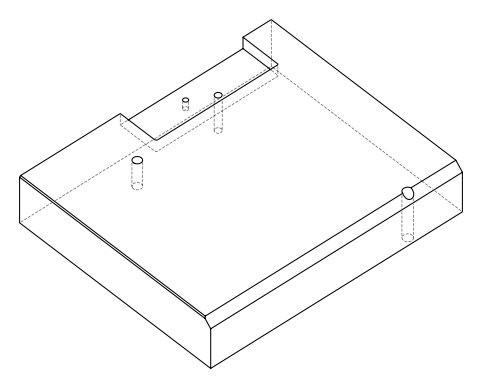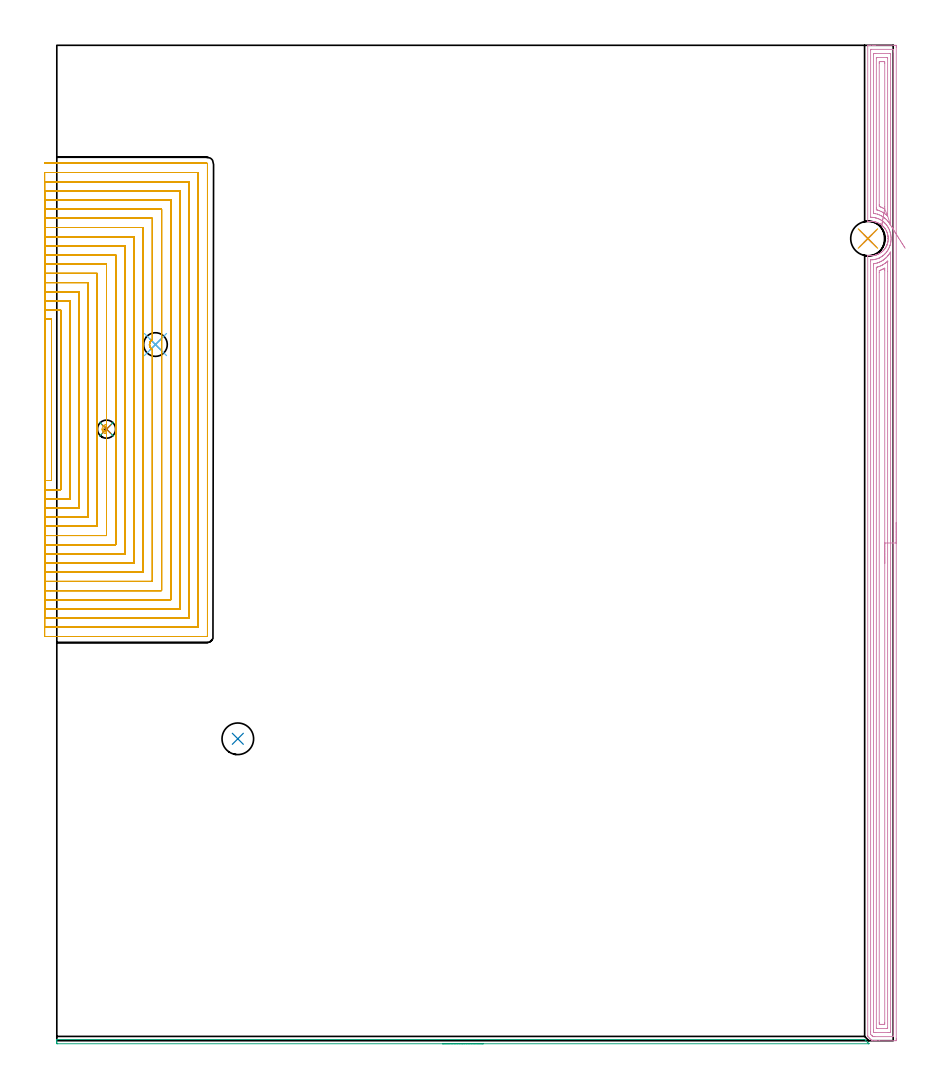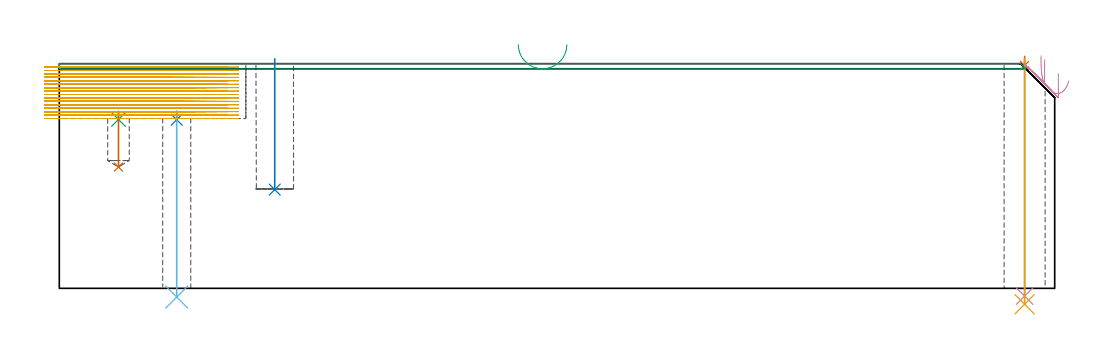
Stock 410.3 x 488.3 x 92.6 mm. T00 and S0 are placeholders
(PLAN: 11 operations, 7 tool changes, 335.4 min)
(1 SPOT_DRILL | STEP1HOLE | NXT0321_9005460120000 | 0.03 min | 5 mm3)
(2 SPOT_DRILL_1 | STEP1HOLE_1 | NXT0321_9005460120000 | 0.03 min | 2445 mm3)
(3 SPOT_DRILL_2 | STEP1POCKET | NXT0321_9005460120000 | 0.03 min | 2432 mm3)
(4 DRILL_THROUGH_HOLE_INTO_CENTER | STEP1HOLE | NXT0301_065 | 0.39 min | 6373 mm3)
(5 DRILL_TO_ENLARGE_THROUGH_HOLE | STEP1HOLE | UGT0301_292 | 0.41 min | 14342 mm3)
(6 DRILL_THROUGH_HOLE_INTO_CENTER_1 | STEP1HOLE_1 | NXT0301_087 | 0.31 min | 7447 mm3)
(7 DRILL_BLIND_HOLE_INTO_CENTER | STEP1POCKET | UGT0301_205 | 0.09 min | 1163 mm3)
(8 INDEXABLE_INSERT_DRILL_BLIND_HOLE_FROM_SOLID | STEP1POCKET_1 | NXT0302_002 | 0.22 min | 9728 mm3)
(9 AREA_MILL | FG_CHAMFER_SURFACE | UGT0205_001 | 3.33 min | 881 mm3)
(10 AREA_MILL_1 | FG_CHAMFER_SURFACE_1 | UGT0205_001 | 19.77 min | 47247 mm3)
(11 MILL_SLOT | SLOT_PARTIAL_RECTANGULAR | UGT0201_014 | Follow Part, ap 1.5, ae 75% | 310.8 min | 408681 mm3)
(TOOL NXT0321_9005460120000 | NC Spot Drill, 142deg, 12mm, Carbide, Uncoated | D12 PA142 FL30 Z2)
(TOOL NXT0301_065 | Carbide Drill 9.4mm [860.1-0940-075A1-MM 2214] | D9.4 PA140 FL98 Z2)
(TOOL UGT0301_292 | Twist Drill 16.9 mm | D16.9 PA118 FL120 Z2)
(TOOL NXT0301_087 | Carbide Drill 11.6mm [860.1-1160-058A1-MM 2214] | D11.6 PA140 FL72 Z2)
(TOOL UGT0301_205 | Twist Drill 8.9 mm | D8.9 PA118 FL78 Z2)
(TOOL NXT0302_002 | Index. Insert Drill 15.5mm [880-D1550L20-05] | D15.5 PA176 FL78 Z2)
(TOOL UGT0205_001 | Chamfer Mill 20 x 3 x 45 deg. | D20 FL50 Z2)
(TOOL UGT0201_014 | End mill 6 mm | D6 FL24 Z4)
(OP 1 SPOT_DRILL)
G17 G21 G94 G90
T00 M6
G54
G17 G0 G90 X397.9 Y393.5 S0 M3
G43 Z102.6 H0
G94 G81 G98 Z91.873 F250. R95.6
G80
M5
M2
(OP 2 SPOT_DRILL_1)
G17 G21 G94 G90
T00 M6
G54
G17 G0 G90 X48.4 Y341.5 S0 M3
G43 Z102.6 H0
G94 G81 G98 Z69.501 F250. R73.
G80
M5
M2
(OP 3 SPOT_DRILL_2)
G17 G21 G94 G90
T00 M6
G54
G17 G0 G90 X24.4 Y300. S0 M3
G43 Z102.6 H0
G94 G81 G98 Z69.617 F250. R73.
G80
M5
M2
(OP 4 DRILL_THROUGH_HOLE_INTO_CENTER)
G17 G21 G94 G90
T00 M6
G54
G17 G0 G90 X397.9 Y393.5 S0 M3
G43 Z102.6 H1
G94 G73 G98 Z-3.211 F250. Q8.71 R94.6
G80
M5
M2
(OP 5 DRILL_TO_ENLARGE_THROUGH_HOLE)
G17 G21 G94 G90
T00 M6
G54
G17 G0 G90 X397.9 Y393.5 S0 M3
G43 Z102.6 H0
G94 G73 G98 Z-6.577 F250. Q16.53 R94.6
G80
M5
M2
(OP 6 DRILL_THROUGH_HOLE_INTO_CENTER_1)
G17 G21 G94 G90
T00 M6
G54
G17 G0 G90 X48.4 Y341.5 S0 M3
G43 Z102.6 H1
G94 G73 G98 Z-3.611 F250. Q10.516 R72.
G80
M5
M2
(OP 7 DRILL_BLIND_HOLE_INTO_CENTER)
G17 G21 G94 G90
T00 M6
G54
G17 G0 G90 X24.4 Y300. S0 M3
G43 Z102.6 H0
G94 G81 G98 Z50. F250. R72.
G80
M5
M2
(OP 8 INDEXABLE_INSERT_DRILL_BLIND_HOLE_FROM_SOLID)
G17 G21 G94 G90
T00 M6
G54
G17 G0 G90 X88.8 Y148.1 S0 M3
G43 Z102.6 H1
G94 G81 G98 Z40.7 F250. R94.6
G80
M5
M2
(OP 9 AREA_MILL)
G17 G21 G94 G90
T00 M6
G54
G17 G0 G90 X209.2 Y-1.5 S1061 M3
G43 Z102.6 H0
Z100.5
G94 G1 X209.162 Z99.628 F250.
X209.048 Z98.764
X208.859 Z97.912
X208.597 Z97.08
X208.263 Z96.274
X207.86 Z95.5
X207.392 Z94.764
X206.861 Z94.072
X206.271 Z93.429
X205.628 Z92.84
X204.936 Z92.308
X204.2 Z91.84
X203.426 Z91.437
X202.62 Z91.103
X201.788 Z90.841
X200.937 Z90.652
X200.072 Z90.538
X199.2 Z90.5
X0.462 Y-1.499 Z90.501
X0.161 Y-1.496 Z90.504
X0.002 Y-1.491 Z90.505
X0. Y-1.217 Z90.779
Y-0.896 Z91.099
Y-0.254 Z91.745
Y0.166 Z92.165
X0.007 Y0.546 Z92.537
X0.01 Y0.597 Z92.588
X0.161 Y0.6 Z92.6
X396.008 Y0.596 Z92.596
X396.141 Y0.597 Z92.595
X396.242 Y0.595 Z92.592
X396.269 Z92.591
X396.31 Y0.592 Z92.588
X396.551 Y0.35 Z92.349
X396.892 Y0.008 Z92.008
X397.794 Y-0.893 Z91.107
X398.091 Y-1.19 Z90.809
X398.244 Y-1.342 Z90.654
X398.389 Y-1.489 Z90.509
Y-1.496 Z90.502
Y-1.499 Z90.499
X398.301 Y-1.5 Z90.5
X199.2
X198.329 Z90.538
X197.464 Z90.652
X196.612 Z90.841
X195.78 Z91.103
X194.974 Z91.437
X194.2 Z91.84
X193.464 Z92.308
X192.772 Z92.84
X192.129 Z93.429
X191.54 Z94.072
X191.009 Z94.764
X190.54 Z95.5
X190.137 Z96.274
X189.803 Z97.08
X189.541 Z97.912
X189.352 Z98.764
X189.238 Z99.628
X189.2 Z100.5
G0 Z102.6
M5
M2
(OP 10 AREA_MILL_1)
G17 G21 G94 G90
T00 M6
G54
G17 G0 G90 X411.8 Y254.15 S1061 M3
G43 Z102.6 H0
Z88.6
G94 G1 Y254.112 Z87.728 F250.
Y253.998 Z86.864
Y253.809 Z86.012
Y253.547 Z85.18
Y253.213 Z84.374
Y252.81 Z83.6
Y252.341 Z82.864
Y251.81 Z82.172
Y251.221 Z81.529
Y250.578 Z80.94
Y249.886 Z80.408
Y249.15 Z79.94
Y248.376 Z79.537
Y247.57 Z79.203
Y246.738 Z78.941
Y245.886 Z78.752
Y245.022 Z78.638
Y244.15 Z78.6
Y1.098
X411.799 Y0.623 Z78.601
X411.795 Y0.209 Z78.603
X411.792 Y0.01 Z78.605
X411.389 Y0. Z79.008
X403.482 Z86.913
X402.071 Z88.326
X401.725 Z88.671
X401.034 Z89.366
X400.284 Z90.115
X400.007 Z90.391
X399.968 Y0.001 Z90.43
X399.907 Y0.004 Z90.49
X399.876 Y0.027 Z90.522
X399.673 Y0.227 Z90.727
X399.575 Y0.325 Z90.824
X399.089 Y0.809 Z91.307
X398.562 Y1.338 Z91.838
X397.902 Y1.999 Z92.495
X397.806 Y2.098 Z92.592
X397.8 Y2.41 Z92.6
Y384.904
X397.805 Y385.191 Z92.591
X398.493 Y385.106 Z91.905
X398.93 Y385.071 Z91.469
X399.367 Y385.058 Z91.032
X399.804 Y385.068 Z90.595
X400.241 Y385.1 Z90.158
X400.679 Y385.155 Z89.72
X400.847 Y385.186 Z89.552
X401.115 Y385.234 Z89.284
X401.554 Y385.337 Z88.846
X401.604 Y385.351 Z88.795
X401.725 Y385.386 Z88.672
X401.884 Y385.432 Z88.515
X401.989 Y385.463 Z88.41
X402.224 Y385.544 Z88.175
X402.37 Y385.595 Z88.028
X402.604 Y385.687 Z87.793
X402.748 Y385.743 Z87.65
X402.862 Y385.796 Z87.536
X403.043 Y385.887 Z87.353
X403.146 Y385.937 Z87.253
X403.303 Y386.016 Z87.096
X403.737 Y386.26 Z86.663
X404.322 Y386.636 Z86.078
X404.611 Y386.856 Z85.789
X404.999 Y387.184 Z85.4
X405.374 Y387.529 Z85.022
X405.483 Y387.641 Z84.913
X405.699 Y387.883 Z84.701
X405.823 Y388.025 Z84.573
X406.147 Y388.423 Z84.25
X406.357 Y388.716 Z84.039
X406.73 Y389.316 Z83.667
X406.76 Y389.373 Z83.636
X406.967 Y389.76 Z83.433
X407.178 Y390.209 Z83.219
X407.203 Y390.266 Z83.194
X407.231 Y390.332 Z83.166
X407.292 Y390.493 Z83.108
X407.369 Y390.713 Z83.025
X407.436 Y390.922 Z82.957
X407.494 Y391.103 Z82.899
X407.612 Y391.548 Z82.783
X407.623 Y391.607 Z82.77
X407.655 Y391.752 Z82.742
X407.698 Y391.951 Z82.701
X407.707 Y391.996 Z82.692
X407.775 Y392.442 Z82.624
X407.819 Y392.889 Z82.578
X407.839 Y393.347 Z82.556
Y393.354
X407.837 Y393.457 Z82.553
Y393.696 Z82.558
X407.834 Y393.738 Z82.556
Y393.753
Y393.783
X407.811 Y394.23 Z82.588
X407.776 Y394.526 Z82.619
X407.759 Y394.676 Z82.636
X407.749 Y394.735 Z82.646
X407.685 Y395.124 Z82.713
X407.586 Y395.569 Z82.814
X407.582 Y395.582 Z82.817
X407.458 Y396.018 Z82.942
X407.309 Y396.463 Z83.091
X407.233 Y396.668 Z83.167
X407.079 Y397.015 Z83.321
X406.913 Y397.356 Z83.486
X406.659 Y397.807 Z83.739
X406.385 Y398.249 Z84.013
X406.358 Y398.289 Z84.04
X406.031 Y398.722 Z84.368
X405.685 Y399.143 Z84.714
X405.629 Y399.203 Z84.77
X405.484 Y399.358 Z84.915
X405.239 Y399.594 Z85.159
X405.124 Y399.705 Z85.275
X404.75 Y400.036 Z85.647
X404.674 Y400.097 Z85.725
X404.61 Y400.147 Z85.789
X404.468 Y400.25 Z85.932
X404.361 Y400.326 Z86.035
X404.266 Y400.395 Z86.133
X404.179 Y400.457 Z86.22
X404.016 Y400.564 Z86.382
X403.921 Y400.625 Z86.475
X403.82 Y400.693 Z86.579
X403.737 Y400.747 Z86.663
X403.603 Y400.827 Z86.796
X403.579 Y400.84 Z86.819
X403.482 Y400.894 Z86.914
X403.42 Y400.929 Z86.977
X402.863 Y401.198 Z87.536
X402.604 Y401.307 Z87.794
X402.428 Y401.381 Z87.971
X401.988 Y401.537 Z88.409
X401.725 Y401.613 Z88.668
X401.551 Y401.663 Z88.843
X401.375 Y401.706 Z89.02
X401.113 Y401.769 Z89.283
X400.856 Y401.823 Z89.542
X400.353 Y401.884 Z90.047
X400.241 Y401.898 Z90.159
X399.805 Y401.932 Z90.595
X399.367 Y401.942 Z91.033
X398.93 Y401.929 Z91.47
X398.494 Y401.895 Z91.906
X398.401 Y401.884 Z91.999
X398.202 Y401.861 Z92.197
X397.894 Y401.816 Z92.503
X397.805 Y401.809 Z92.591
X397.8 Y401.884 Z92.6
Y488.124
X397.802 Y488.29 Z92.588
X397.959 Y488.297 Z92.434
X398.123 Y488.3 Z92.276
X398.398 Z92.001
X399.089 Z91.305
X400.314 Z90.083
X400.847 Z89.548
X401.459 Z88.937
X410.778 Y488.299 Z79.62
X411.389 Y488.294 Z79.008
X411.792 Y488.29 Z78.605
X411.796 Y488.091 Z78.603
X411.799 Y487.677 Z78.601
X411.8 Y487.259 Z78.6
Y244.15
X410.386 Z80.014
X410.385 Y2.537 Z80.015
X410.379 Y2.012 Z80.021
X410.348 Y2.008 Z80.052
X410.277 Y2.003 Z80.123
X410.169 Y2.001 Z80.231
X410.035 Y2. Z80.365
X401.249 Y2.001 Z89.151
X400.847 Y2.004 Z89.553
X400.361 Y2.01 Z90.039
X399.968 Y2.383 Z90.432
X399.941 Y2.41 Z90.459
X399.221 Y3.169 Z91.179
X399.214 Y4.197 Z91.186
X399.215 Y382.223 Z91.185
X399.218 Y382.986 Z91.182
X399.221 Y383.038 Z91.179
X399.225 Y383.052 Z91.175
X399.248 Y383.054 Z91.152
X399.352 Y383.059 Z91.048
X400.004 Y383.081 Z90.396
X400.437 Y383.117 Z89.963
X400.8 Y383.164 Z89.6
X400.847 Y383.173 Z89.553
X401.533 Y383.312 Z88.867
X401.725 Y383.36 Z88.675
X402.227 Y383.5 Z88.173
X402.604 Y383.627 Z87.796
X402.882 Y383.728 Z87.518
X403.135 Y383.829 Z87.265
X403.482 Y383.985 Z86.918
X403.5 Y383.993 Z86.9
X403.535 Y384.011 Z86.865
X404.07 Y384.306 Z86.33
X404.361 Y384.475 Z86.039
X404.621 Y384.64 Z85.779
X405.025 Y384.904 Z85.375
X405.148 Y384.997 Z85.252
X405.239 Y385.07 Z85.161
X405.631 Y385.399 Z84.769
X406.087 Y385.798 Z84.313
X406.103 Y385.813 Z84.297
X406.118 Y385.828 Z84.282
X406.529 Y386.274 Z83.871
X406.894 Y386.692 Z83.506
X406.925 Y386.728 Z83.475
X406.941 Y386.748 Z83.459
X406.996 Y386.821 Z83.404
X407.318 Y387.259 Z83.082
X407.532 Y387.585 Z82.868
X407.665 Y387.799 Z82.735
X407.875 Y388.151 Z82.525
X407.99 Y388.362 Z82.41
X408.05 Y388.479 Z82.35
X408.281 Y388.959 Z82.119
X408.466 Y389.373 Z81.934
X408.515 Y389.494 Z81.885
X408.547 Y389.583 Z81.853
X408.753 Y390.179 Z81.647
X408.774 Y390.245 Z81.626
X408.78 Y390.266 Z81.62
X408.957 Y390.953 Z81.443
X409. Y391.16 Z81.4
X409.102 Y391.699 Z81.298
X409.156 Y392.054 Z81.244
X409.202 Y392.491 Z81.198
X409.234 Y392.947 Z81.166
X409.249 Y393.337 Z81.151
X409.245 Y393.841 Z81.155
X409.222 Y394.258 Z81.178
X409.18 Y394.735 Z81.22
X409.109 Y395.267 Z81.291
X409.047 Y395.628 Z81.353
X408.869 Y396.405 Z81.531
X408.837 Y396.522 Z81.563
X408.753 Y396.806 Z81.647
X408.545 Y397.416 Z81.855
X408.408 Y397.767 Z81.992
X408.157 Y398.31 Z82.243
X407.875 Y398.843 Z82.525
X407.666 Y399.203 Z82.734
X407.275 Y399.813 Z83.125
X407.06 Y400.097 Z83.34
X406.996 Y400.177 Z83.404
X406.632 Y400.617 Z83.768
X406.29 Y400.991 Z84.11
X406.118 Y401.158 Z84.282
X405.747 Y401.502 Z84.653
X405.307 Y401.884 Z85.093
X405.239 Y401.936 Z85.161
X405.057 Y402.07 Z85.343
X404.361 Y402.532 Z86.039
X403.947 Y402.778 Z86.453
X403.482 Y403.002 Z86.918
X403.025 Y403.206 Z87.375
X402.604 Y403.37 Z87.796
X402.245 Y403.494 Z88.155
X401.752 Y403.644 Z88.648
X401.725 Y403.651 Z88.675
X401.639 Y403.672 Z88.761
X400.986 Y403.804 Z89.414
X400.847 Y403.826 Z89.553
X400.672 Y403.85 Z89.728
X399.968 Y403.912 Z90.432
X399.715 Y403.929 Z90.685
X399.283 Y403.941 Z91.117
X399.233 Y403.945 Z91.167
X399.221 Y403.948 Z91.179
X399.219 Y403.957 Z91.181
X399.217 Y403.993 Z91.183
X399.215 Y404.141 Z91.185
Y485.763
X399.221 Y486.288 Z91.179
X399.252 Y486.292 Z91.148
X399.323 Y486.296 Z91.077
X399.431 Y486.299 Z90.969
X399.565 Y486.3 Z90.835
X410.108 Z80.292
X410.306 Y486.297 Z80.094
X410.339 Y486.295 Z80.061
X410.37 Y486.291 Z80.03
X410.379 Y486.251 Z80.021
X410.384 Y486.019 Z80.016
X410.385 Y485.89 Z80.015
X410.386 Y485.123 Z80.014
Y244.15
X408.972 Z81.428
X408.971 Y4.197 Z81.429
X408.969 Y4.087 Z81.431
X408.967 Y4.032 Z81.433
X408.965 Y4.012 Z81.435
X408.941 Y4.007 Z81.459
X408.753 Y4.003 Z81.647
X408.069 Y4. Z82.331
X407.875 Z82.525
X401.725 Z88.675
X401.037 Y4.004 Z89.363
X400.847 Y4.01 Z89.553
X400.789 Y4.023 Z89.611
X400.731 Y4.083 Z89.669
X400.636 Y4.197 Z89.764
X400.633 Y4.415 Z89.767
X400.629 Y5.091 Z89.771
Y5.313
Y380.657
X400.631 Y380.88 Z89.769
X400.635 Y381.027 Z89.765
X400.639 Y381.125 Z89.761
X400.675 Y381.132 Z89.725
X400.989 Y381.185 Z89.411
X401.725 Y381.323 Z88.675
X401.757 Y381.33 Z88.643
X402.423 Y381.514 Z87.977
X402.604 Y381.571 Z87.796
X403.082 Y381.737 Z87.318
X403.482 Y381.89 Z86.918
X403.709 Y381.992 Z86.691
X404.191 Y382.223 Z86.209
X404.302 Y382.283 Z86.098
X404.361 Y382.315 Z86.039
X404.864 Y382.605 Z85.536
X405.239 Y382.84 Z85.161
X405.406 Y382.947 Z84.994
X405.657 Y383.117 Z84.743
X405.919 Y383.319 Z84.481
X406.118 Y383.48 Z84.282
X406.402 Y383.722 Z83.998
X406.732 Y384.011 Z83.668
X406.869 Y384.14 Z83.531
X406.996 Y384.268 Z83.404
X407.302 Y384.594 Z83.098
X407.583 Y384.904 Z82.817
X407.718 Y385.064 Z82.682
X407.875 Y385.256 Z82.525
X408.108 Y385.561 Z82.292
X408.284 Y385.798 Z82.116
X408.474 Y386.083 Z81.926
X408.753 Y386.515 Z81.647
X408.905 Y386.761 Z81.495
X408.928 Y386.795 Z81.472
X408.964 Y386.848 Z81.436
X408.967 Y386.78 Z81.433
X408.97 Y386.692 Z81.43
X408.971 Y386.561 Z81.429
X408.972 Y386.47 Z81.428
Y244.15
X407.557 Z82.843
Y6.308
X407.555 Y6.118 Z82.845
X407.553 Y6.049 Z82.847
X407.551 Y6.017 Z82.849
X407.535 Y6.01 Z82.865
X406.981 Y6. Z83.419
X402.589 Z87.811
X402.172 Y6.004 Z88.228
X402.069 Y6.008 Z88.331
X402.049 Y6.01 Z88.351
X402.047 Y6.026 Z88.353
X402.045 Y6.062 Z88.355
X402.043 Y6.142 Z88.357
Y378.649
X402.044 Y379.218 Z88.356
X402.046 Y379.3 Z88.354
X402.05 Y379.348 Z88.35
X402.053 Y379.364 Z88.347
X402.068 Y379.369 Z88.332
X402.225 Y379.416 Z88.175
X402.604 Y379.519 Z87.796
X402.69 Y379.542 Z87.71
X403.284 Y379.744 Z87.116
X403.482 Y379.817 Z86.918
X403.922 Y379.989 Z86.478
X404.361 Y380.193 Z86.039
X404.523 Y380.271 Z85.877
X404.846 Y380.436 Z85.554
X405.099 Y380.578 Z85.301
X405.239 Y380.661 Z85.161
X405.65 Y380.912 Z84.75
X406.118 Y381.21 Z84.282
X406.189 Y381.257 Z84.211
X406.294 Y381.33 Z84.106
X406.69 Y381.641 Z83.71
X406.996 Y381.891 Z83.404
X407.175 Y382.042 Z83.225
X407.493 Y382.32 Z82.907
X407.535 Y382.352 Z82.865
X407.551 Y382.362 Z82.849
X407.552 Y382.359 Z82.848
X407.554 Y382.328 Z82.846
X407.556 Y382.223 Z82.844
X407.557 Y377.356 Z82.843
Y244.15
X406.143 Z84.257
X406.142 Y8.666 Z84.258
Y8.641
X406.118 Y8.01 Z84.282
X405.89 Y8.004 Z84.51
X405.239 Y8.001 Z85.161
X405.015 Y8. Z85.385
X404.361 Y8.001 Z86.039
X404.135 Z86.265
X403.482 Y8.01 Z86.918
X403.458 Y8.666 Z86.942
Y8.691
Y376.886
X403.482 Y377.74 Z86.918
X403.489 Y377.748 Z86.911
X403.5 Y377.755 Z86.9
X404.126 Y377.993 Z86.274
X404.361 Y378.088 Z86.039
X404.737 Y378.266 Z85.663
X405.239 Y378.511 Z85.161
X405.329 Y378.557 Z85.071
X405.498 Y378.649 Z84.902
X405.896 Y378.874 Z84.504
X406.118 Y378.998 Z84.282
X406.141 Y378.649 Z84.259
X406.142 Y378.624 Z84.258
X406.143 Y377.755 Z84.257
Y244.15
Y243.278 Z84.295
Y242.413 Z84.409
Y241.562 Z84.598
Y240.73 Z84.86
Y239.924 Z85.194
Y239.15 Z85.597
Y238.414 Z86.065
Y237.722 Z86.596
Y237.079 Z87.186
Y236.49 Z87.829
Y235.958 Z88.521
Y235.49 Z89.257
Y235.087 Z90.031
Y234.753 Z90.837
Y234.491 Z91.669
Y234.302 Z92.52
Y234.188 Z93.385
Y234.15 Z94.257
G0 Z102.6
X416.165 Y388.714
Z85.566
G1 X415.928 Y389.089 Z84.815
X415.658 Y389.519 Z84.105
X415.356 Y389.999 Z83.442
X415.024 Y390.526 Z82.831
X414.665 Y391.096 Z82.277
X414.282 Y391.704 Z81.784
X413.877 Y392.347 Z81.355
X413.454 Y393.019 Z80.993
X413.016 Y393.715 Z80.703
X412.566 Y394.43 Z80.485
X412.107 Y395.158 Z80.342
X411.644 Y395.895 Z80.274
X411.179 Y396.633 Z80.283
X410.716 Y397.368 Z80.367
X410.259 Y398.093 Z80.527
X409.812 Y398.805 Z80.761
X409.376 Y399.496 Z81.067
X408.957 Y400.162 Z81.443
X408.753 Y400.485 Z81.647
X408.424 Y400.991 Z81.976
X408.199 Y401.318 Z82.201
X407.875 Y401.744 Z82.525
X407.762 Y401.884 Z82.638
X407.406 Y402.298 Z82.994
X406.996 Y402.737 Z83.404
X406.956 Y402.778 Z83.444
X406.517 Y403.179 Z83.883
X406.118 Y403.522 Z84.282
X405.935 Y403.672 Z84.465
X405.239 Y404.154 Z85.161
X405. Y404.316 Z85.4
X404.598 Y404.565 Z85.802
X404.361 Y404.691 Z86.039
X404.111 Y404.819 Z86.289
X403.482 Y405.099 Z86.918
X402.633 Y405.429 Z87.767
X402.604 Y405.439 Z87.796
X402.543 Y405.459 Z87.857
X401.725 Y405.667 Z88.675
X401.457 Y405.732 Z88.943
X401.114 Y405.796 Z89.286
X400.847 Y405.838 Z89.553
X400.685 Y405.864 Z89.715
X400.635 Y405.874 Z89.765
X400.633 Y405.983 Z89.767
X400.63 Y406.131 Z89.77
X400.629 Y406.353 Z89.771
X400.628 Y406.574 Z89.772
X400.629 Y484.103 Z89.771
X400.631 Y484.213 Z89.769
X400.633 Y484.268 Z89.767
X400.635 Y484.288 Z89.765
X400.659 Y484.293 Z89.741
X400.847 Y484.297 Z89.553
X401.531 Y484.3 Z88.869
X401.725 Z88.675
X408.56 Z81.84
X408.753 Y484.297 Z81.647
X408.947 Y484.291 Z81.453
X408.965 Y484.289 Z81.435
X408.967 Y484.274 Z81.433
X408.97 Y484.236 Z81.43
X408.971 Y484.177 Z81.429
X408.972 Y484.103 Z81.428
X408.971 Y400.991 Z81.429
X408.97 Y400.77 Z81.43
X408.957 Y400.162 Z81.443
X407.551 Y404.646 Z82.849
X407.46 Y404.719 Z82.94
X407.285 Y404.866 Z83.115
X406.996 Y405.108 Z83.404
X406.568 Y405.459 Z83.832
X406.118 Y405.774 Z84.282
X405.781 Y406.004 Z84.619
X405.247 Y406.353 Z85.153
X405.228 Y406.364 Z85.172
X404.637 Y406.669 Z85.763
X404.361 Y406.799 Z86.039
X403.589 Y407.138 Z86.811
X403.482 Y407.179 Z86.918
X403.302 Y407.246 Z87.098
X402.783 Y407.42 Z87.617
X402.604 Y407.473 Z87.796
X402.294 Y407.561 Z88.106
X402.095 Y407.621 Z88.305
X402.051 Y407.635 Z88.349
X402.048 Y407.691 Z88.352
X402.045 Y407.815 Z88.355
X402.043 Y408.14 Z88.357
Y408.711
Y481.992
X402.045 Y482.182 Z88.355
X402.047 Y482.251 Z88.353
X402.049 Y482.283 Z88.351
X402.065 Y482.29 Z88.335
X402.619 Y482.3 Z87.781
X407.011 Z83.389
X407.428 Y482.296 Z82.972
X407.531 Y482.292 Z82.869
X407.551 Y482.29 Z82.849
X407.553 Y482.274 Z82.847
X407.555 Y482.238 Z82.845
X407.557 Y482.158 Z82.843
Y405.459
X407.555 Y404.89 Z82.845
X407.551 Y404.646 Z82.849
X406.118 Y408.004 Z84.282
X405.88 Y408.14 Z84.52
X405.239 Y408.486 Z85.161
X404.593 Y408.797 Z85.807
X404.361 Y408.898 Z86.039
X404.041 Y409.034 Z86.359
X403.482 Y409.255 Z86.918
X403.458 Y409.927 Z86.942
X403.457 Y409.952 Z86.943
X403.458 Y479.634 Z86.942
Y479.659
X403.482 Y480.29 Z86.918
X403.71 Y480.296 Z86.69
X404.361 Y480.299 Z86.039
X404.585 Y480.3 Z85.815
X405.239 Y480.299 Z85.161
X405.465 Z84.935
X406.118 Y480.29 Z84.282
X406.142 Y479.634 Z84.258
X406.143 Y479.609 Z84.257
Y409.034
X406.14 Y408.14 Z84.26
X406.138 Y408.119 Z84.262
X406.118 Y408.004 Z84.282
X405.968 Y407.166 Z84.471
X405.821 Y406.347 Z84.733
X405.679 Y405.553 Z85.067
X405.543 Y404.791 Z85.47
X405.413 Y404.067 Z85.938
X405.291 Y403.386 Z86.469
X405.178 Y402.752 Z87.058
X405.074 Y402.172 Z87.702
X404.98 Y401.649 Z88.394
X404.898 Y401.188 Z89.129
X404.827 Y400.791 Z89.903
X404.768 Y400.463 Z90.709
X404.722 Y400.204 Z91.541
X404.688 Y400.018 Z92.393
X404.668 Y399.906 Z93.258
X404.662 Y399.868 Z94.129
X404.668 Y399.906 Z95.001
X404.688 Y400.018 Z95.866
G0 Z102.6
M5
M2
(OP 11 MILL_SLOT)
G17 G21 G94 G90
T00 M6
G54
G17 G0 G90 X-6. Y274.801 S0 M3
G43 Z102.6 H0
Z91.188
G94 G1 X-3. F250.
G2 X-2.6 Y274.8 R76.5 F500.
G1 Y353.9
G2 X-3. Y353.899 R76.5
G1 X-6. F250.
Y270.3
X-3.
X1.9 F500.
Y358.4
X-3.
X-6. F250.
Y265.8
X-3.
X6.4 F500.
Y362.9
X-3.
X-6. F250.
Y261.3
X-3.
X10.9 F500.
Y367.4
X-3.
X-6. F250.
Y256.8
X-3.
X15.4 F500.
Y371.9
X-3.
X-6. F250.
Y252.3
X-3.
X19.9 F500.
Y376.4
X-3.
X-6. F250.
Y247.8
X-3.
X24.4 F500.
Y297.014
Y300.014 F250.
Y299.986
Y302.986
Y380.9 F500.
X-3.
X-6. F250.
Y243.3
X-3.
X28.9 F500.
Y385.4
X-3.
X-6. F250.
Y238.8
X-3.
X33.4 F500.
Y389.9
X-3.
X-6. F250.
Y234.3
X-3.
X37.9 F500.
Y394.4
X-3.
X-6. F250.
Y229.8
X-3.
X42.4 F500.
Y398.9
X-3.
X-6. F250.
Y225.3
X-3.
X46.9 F500.
Y338.933
X46.551 Y339.144
X46.465 Y339.212
X46.097 Y339.583
X46.033 Y339.665
X45.655 Y340.3
G2 X45.923 Y343.178 R3.023
X46.9 Y344.093 R3.091
G1 Y403.4
X-3.
X-6. F250.
Y220.8
X-3.
X51.4 F500.
Y407.9
X-3.
X-6. F250.
Y216.3
X-3.
X55.9 F500.
Y412.4
X-3.
X-6. F250.
Y211.8
X-3.
X60.4 F500.
Y416.9
X-3.
X-6. F250.
Y207.3
X-3.
X64.9 F500.
Y421.4
X-3.
X-6. F250.
Y202.8
X-3.
X69.4 F500.
Y425.9
X-3.
X-6. F250.
Y198.3
X-3.
X73.6 F500.
G3 X73.9 Y198.6 R0.3
G1 Y430.1
G3 X73.6 Y430.4 R0.3
G1 X-3.
X-6. F250.
G0 Y274.801 Z89.775
G1 X-3.
G2 X-2.6 Y274.8 R76.5 F500.
G1 Y353.9
G2 X-3. Y353.899 R76.5
G1 X-6. F250.
Y270.3
X-3.
X1.9 F500.
Y358.4
X-3.
X-6. F250.
Y265.8
X-3.
X6.4 F500.
Y362.9
X-3.
X-6. F250.
Y261.3
X-3.
X10.9 F500.
Y367.4
X-3.
X-6. F250.
Y256.8
X-3.
X15.4 F500.
Y371.9
X-3.
X-6. F250.
Y252.3
X-3.
X19.9 F500.
Y376.4
X-3.
X-6. F250.
Y247.8
X-3.
X24.4 F500.
Y297.014
Y300.014 F250.
Y299.986
Y302.986
Y380.9 F500.
X-3.
X-6. F250.
Y243.3
X-3.
X28.9 F500.
Y385.4
X-3.
X-6. F250.
Y238.8
X-3.
X33.4 F500.
Y389.9
X-3.
X-6. F250.
Y234.3
X-3.
X37.9 F500.
Y394.4
X-3.
X-6. F250.
Y229.8
X-3.
X42.4 F500.
Y398.9
X-3.
X-6. F250.
Y225.3
X-3.
X46.9 F500.
Y338.933
X46.551 Y339.144
X46.465 Y339.212
X46.097 Y339.583
X46.033 Y339.665
X45.655 Y340.3
G2 X45.923 Y343.178 R3.023
X46.9 Y344.093 R3.091
G1 Y403.4
X-3.
X-6. F250.
Y220.8
X-3.
X51.4 F500.
Y407.9
X-3.
X-6. F250.
Y216.3
X-3.
X55.9 F500.
Y412.4
X-3.
X-6. F250.
Y211.8
X-3.
X60.4 F500.
Y416.9
X-3.
X-6. F250.
Y207.3
X-3.
X64.9 F500.
Y421.4
X-3.
X-6. F250.
Y202.8
X-3.
X69.4 F500.
Y425.9
X-3.
X-6. F250.
Y198.3
X-3.
X73.6 F500.
G3 X73.9 Y198.6 R0.3
G1 Y430.1
G3 X73.6 Y430.4 R0.3
G1 X-3.
X-6. F250.
G0 Y274.801 Z88.363
G1 X-3.
G2 X-2.6 Y274.8 R76.5 F500.
G1 Y353.9
G2 X-3. Y353.899 R76.5
G1 X-6. F250.
Y270.3
X-3.
X1.9 F500.
Y358.4
X-3.
X-6. F250.
Y265.8
X-3.
X6.4 F500.
Y362.9
X-3.
X-6. F250.
Y261.3
X-3.
X10.9 F500.
Y367.4
X-3.
X-6. F250.
Y256.8
X-3.
X15.4 F500.
Y371.9
X-3.
X-6. F250.
Y252.3
X-3.
X19.9 F500.
Y376.4
X-3.
X-6. F250.
Y247.8
X-3.
X24.4 F500.
Y297.014
Y300.014 F250.
Y299.986
Y302.986
Y380.9 F500.
X-3.
X-6. F250.
Y243.3
X-3.
X28.9 F500.
Y385.4
X-3.
X-6. F250.
Y238.8
X-3.
X33.4 F500.
Y389.9
X-3.
X-6. F250.
Y234.3
X-3.
X37.9 F500.
Y394.4
X-3.
X-6. F250.
Y229.8
X-3.
X42.4 F500.
Y398.9
X-3.
X-6. F250.
Y225.3
X-3.
X46.9 F500.
Y338.933
X46.551 Y339.144
X46.465 Y339.212
X46.097 Y339.583
X46.033 Y339.665
X45.655 Y340.3
G2 X45.924 Y343.178 R3.023
X46.623 Y343.908 R3.091
X46.9 Y344.093 R3.091
G1 Y403.4
X-3.
X-6. F250.
Y220.8
X-3.
X51.4 F500.
Y407.9
X-3.
X-6. F250.
Y216.3
X-3.
X55.9 F500.
Y412.4
X-3.
X-6. F250.
Y211.8
X-3.
X60.4 F500.
Y416.9
X-3.
X-6. F250.
Y207.3
X-3.
X64.9 F500.
Y421.4
X-3.
X-6. F250.
Y202.8
X-3.
X69.4 F500.
Y425.9
X-3.
X-6. F250.
Y198.3
X-3.
X73.6 F500.
G3 X73.9 Y198.6 R0.3
G1 Y430.1
G3 X73.6 Y430.4 R0.3
G1 X-3.
X-6. F250.
G0 Y274.801 Z86.95
G1 X-3.
G2 X-2.6 Y274.8 R76.5 F500.
G1 Y353.9
G2 X-3. Y353.899 R76.5
G1 X-6. F250.
Y270.3
X-3.
X1.9 F500.
Y358.4
X-3.
X-6. F250.
Y265.8
X-3.
X6.4 F500.
Y362.9
X-3.
X-6. F250.
Y261.3
X-3.
X10.9 F500.
Y367.4
X-3.
X-6. F250.
Y256.8
X-3.
X15.4 F500.
Y371.9
X-3.
X-6. F250.
Y252.3
X-3.
X19.9 F500.
Y376.4
X-3.
X-6. F250.
Y247.8
X-3.
X24.4 F500.
Y297.014
Y300.014 F250.
Y299.986
Y302.986
Y380.9 F500.
X-3.
X-6. F250.
Y243.3
X-3.
X28.9 F500.
Y385.4
X-3.
X-6. F250.
Y238.8
X-3.
X33.4 F500.
Y389.9
X-3.
X-6. F250.
Y234.3
X-3.
X37.9 F500.
Y394.4
X-3.
X-6. F250.
Y229.8
X-3.
X42.4 F500.
Y398.9
X-3.
X-6. F250.
Y225.3
X-3.
X46.9 F500.
Y338.933
X46.551 Y339.144
X46.465 Y339.212
X46.097 Y339.583
X46.033 Y339.665
X45.655 Y340.3
G2 X45.924 Y343.178 R3.023
X46.626 Y343.91 R3.091
X46.9 Y344.093 R3.091
G1 Y403.4
X-3.
X-6. F250.
Y220.8
X-3.
X51.4 F500.
Y407.9
X-3.
X-6. F250.
Y216.3
X-3.
X55.9 F500.
Y412.4
X-3.
X-6. F250.
Y211.8
X-3.
X60.4 F500.
Y416.9
X-3.
X-6. F250.
Y207.3
X-3.
X64.9 F500.
Y421.4
X-3.
X-6. F250.
Y202.8
X-3.
X69.4 F500.
Y425.9
X-3.
X-6. F250.
Y198.3
X-3.
X73.6 F500.
G3 X73.9 Y198.6 R0.3
G1 Y430.1
G3 X73.6 Y430.4 R0.3
G1 X-3.
X-6. F250.
G0 Y274.801 Z85.538
G1 X-3.
G2 X-2.6 Y274.8 R76.5 F500.
G1 Y353.9
G2 X-3. Y353.899 R76.5
G1 X-6. F250.
Y270.3
X-3.
X1.9 F500.
Y358.4
X-3.
X-6. F250.
Y265.8
X-3.
X6.4 F500.
Y362.9
X-3.
X-6. F250.
Y261.3
X-3.
X10.9 F500.
Y367.4
X-3.
X-6. F250.
Y256.8
X-3.
X15.4 F500.
Y371.9
X-3.
X-6. F250.
Y252.3
X-3.
X19.9 F500.
Y376.4
X-3.
X-6. F250.
Y247.8
X-3.
X24.4 F500.
Y297.014
Y300.014 F250.
Y299.986
Y302.986
Y380.9 F500.
X-3.
X-6. F250.
Y243.3
X-3.
X28.9 F500.
Y385.4
X-3.
X-6. F250.
Y238.8
X-3.
X33.4 F500.
Y389.9
X-3.
X-6. F250.
Y234.3
X-3.
X37.9 F500.
Y394.4
X-3.
X-6. F250.
Y229.8
X-3.
X42.4 F500.
Y398.9
X-3.
X-6. F250.
Y225.3
X-3.
X46.9 F500.
Y338.933
X46.551 Y339.144
X46.465 Y339.212
X46.097 Y339.583
X46.033 Y339.665
X45.655 Y340.3
G2 X45.924 Y343.179 R3.023
X46.624 Y343.909 R3.091
X46.9 Y344.093 R3.091
G1 Y403.4
X-3.
X-6. F250.
Y220.8
X-3.
X51.4 F500.
Y407.9
X-3.
X-6. F250.
Y216.3
X-3.
X55.9 F500.
Y412.4
X-3.
X-6. F250.
Y211.8
X-3.
X60.4 F500.
Y416.9
X-3.
X-6. F250.
Y207.3
X-3.
X64.9 F500.
Y421.4
X-3.
X-6. F250.
Y202.8
X-3.
X69.4 F500.
Y425.9
X-3.
X-6. F250.
Y198.3
X-3.
X73.6 F500.
G3 X73.9 Y198.6 R0.3
G1 Y430.1
G3 X73.6 Y430.4 R0.3
G1 X-3.
X-6. F250.
G0 Y274.801 Z84.125
G1 X-3.
G2 X-2.6 Y274.8 R76.5 F500.
G1 Y353.9
G2 X-3. Y353.899 R76.5
G1 X-6. F250.
Y270.3
X-3.
X1.9 F500.
Y358.4
X-3.
X-6. F250.
Y265.8
X-3.
X6.4 F500.
Y362.9
X-3.
X-6. F250.
Y261.3
X-3.
X10.9 F500.
Y367.4
X-3.
X-6. F250.
Y256.8
X-3.
X15.4 F500.
Y371.9
X-3.
X-6. F250.
Y252.3
X-3.
X19.9 F500.
Y376.4
X-3.
X-6. F250.
Y247.8
X-3.
X24.4 F500.
Y297.014
Y300.014 F250.
Y299.986
Y302.986
Y380.9 F500.
X-3.
X-6. F250.
Y243.3
X-3.
X28.9 F500.
Y385.4
X-3.
X-6. F250.
Y238.8
X-3.
X33.4 F500.
Y389.9
X-3.
X-6. F250.
Y234.3
X-3.
X37.9 F500.
Y394.4
X-3.
X-6. F250.
Y229.8
X-3.
X42.4 F500.
Y398.9
X-3.
X-6. F250.
Y225.3
X-3.
X46.9 F500.
Y338.933
X46.551 Y339.144
X46.465 Y339.212
X46.097 Y339.583
X46.033 Y339.665
X45.655 Y340.3
G2 X45.924 Y343.179 R3.023
X46.631 Y343.914 R3.09
X46.9 Y344.093 R3.091
G1 Y403.4
X-3.
X-6. F250.
Y220.8
X-3.
X51.4 F500.
Y407.9
X-3.
X-6. F250.
Y216.3
X-3.
X55.9 F500.
Y412.4
X-3.
X-6. F250.
Y211.8
X-3.
X60.4 F500.
Y416.9
X-3.
X-6. F250.
Y207.3
X-3.
X64.9 F500.
Y421.4
X-3.
X-6. F250.
Y202.8
X-3.
X69.4 F500.
Y425.9
X-3.
X-6. F250.
Y198.3
X-3.
X73.6 F500.
G3 X73.9 Y198.6 R0.3
G1 Y430.1
G3 X73.6 Y430.4 R0.3
G1 X-3.
X-6. F250.
G0 Y274.801 Z82.713
G1 X-3.
G2 X-2.6 Y274.8 R76.5 F500.
G1 Y353.9
G2 X-3. Y353.899 R76.5
G1 X-6. F250.
Y270.3
X-3.
X1.9 F500.
Y358.4
X-3.
X-6. F250.
Y265.8
X-3.
X6.4 F500.
Y362.9
X-3.
X-6. F250.
Y261.3
X-3.
X10.9 F500.
Y367.4
X-3.
X-6. F250.
Y256.8
X-3.
X15.4 F500.
Y371.9
X-3.
X-6. F250.
Y252.3
X-3.
X19.9 F500.
Y376.4
X-3.
X-6. F250.
Y247.8
X-3.
X24.4 F500.
Y297.014
Y300.014 F250.
Y299.986
Y302.986
Y380.9 F500.
X-3.
X-6. F250.
Y243.3
X-3.
X28.9 F500.
Y385.4
X-3.
X-6. F250.
Y238.8
X-3.
X33.4 F500.
Y389.9
X-3.
X-6. F250.
Y234.3
X-3.
X37.9 F500.
Y394.4
X-3.
X-6. F250.
Y229.8
X-3.
X42.4 F500.
Y398.9
X-3.
X-6. F250.
Y225.3
X-3.
X46.9 F500.
Y338.933
X46.551 Y339.144
X46.465 Y339.212
X46.097 Y339.583
X46.033 Y339.665
X45.655 Y340.3
G2 X45.924 Y343.179 R3.023
X46.634 Y343.917 R3.09
X46.9 Y344.093 R3.09
G1 Y403.4
X-3.
X-6. F250.
Y220.8
X-3.
X51.4 F500.
Y407.9
X-3.
X-6. F250.
Y216.3
X-3.
X55.9 F500.
Y412.4
X-3.
X-6. F250.
Y211.8
X-3.
X60.4 F500.
Y416.9
X-3.
X-6. F250.
Y207.3
X-3.
X64.9 F500.
Y421.4
X-3.
X-6. F250.
Y202.8
X-3.
X69.4 F500.
Y425.9
X-3.
X-6. F250.
Y198.3
X-3.
X73.6 F500.
G3 X73.9 Y198.6 R0.3
G1 Y430.1
G3 X73.6 Y430.4 R0.3
G1 X-3.
X-6. F250.
G0 Y274.801 Z81.3
G1 X-3.
G2 X-2.6 Y274.8 R76.5 F500.
G1 Y353.9
G2 X-3. Y353.899 R76.5
G1 X-6. F250.
Y270.3
X-3.
X1.9 F500.
Y358.4
X-3.
X-6. F250.
Y265.8
X-3.
X6.4 F500.
Y362.9
X-3.
X-6. F250.
Y261.3
X-3.
X10.9 F500.
Y367.4
X-3.
X-6. F250.
Y256.8
X-3.
X15.4 F500.
Y371.9
X-3.
X-6. F250.
Y252.3
X-3.
X19.9 F500.
Y376.4
X-3.
X-6. F250.
Y247.8
X-3.
X24.4 F500.
Y297.014
Y300.014 F250.
Y299.986
Y302.986
Y380.9 F500.
X-3.
X-6. F250.
Y243.3
X-3.
X28.9 F500.
Y385.4
X-3.
X-6. F250.
Y238.8
X-3.
X33.4 F500.
Y389.9
X-3.
X-6. F250.
Y234.3
X-3.
X37.9 F500.
Y394.4
X-3.
X-6. F250.
Y229.8
X-3.
X42.4 F500.
Y398.9
X-3.
X-6. F250.
Y225.3
X-3.
X46.9 F500.
Y338.933
X46.551 Y339.144
X46.465 Y339.212
X46.097 Y339.583
X46.033 Y339.665
X45.655 Y340.3
G2 X45.924 Y343.179 R3.023
X46.624 Y343.909 R3.09
X46.9 Y344.093 R3.091
G1 Y403.4
X-3.
X-6. F250.
Y220.8
X-3.
X51.4 F500.
Y407.9
X-3.
X-6. F250.
Y216.3
X-3.
X55.9 F500.
Y412.4
X-3.
X-6. F250.
Y211.8
X-3.
X60.4 F500.
Y416.9
X-3.
X-6. F250.
Y207.3
X-3.
X64.9 F500.
Y421.4
X-3.
X-6. F250.
Y202.8
X-3.
X69.4 F500.
Y425.9
X-3.
X-6. F250.
Y198.3
X-3.
X73.6 F500.
G3 X73.9 Y198.6 R0.3
G1 Y430.1
G3 X73.6 Y430.4 R0.3
G1 X-3.
X-6. F250.
G0 Y274.801 Z79.888
G1 X-3.
G2 X-2.6 Y274.8 R76.5 F500.
G1 Y353.9
G2 X-3. Y353.899 R76.5
G1 X-6. F250.
Y270.3
X-3.
X1.9 F500.
Y358.4
X-3.
X-6. F250.
Y265.8
X-3.
X6.4 F500.
Y362.9
X-3.
X-6. F250.
Y261.3
X-3.
X10.9 F500.
Y367.4
X-3.
X-6. F250.
Y256.8
X-3.
X15.4 F500.
Y371.9
X-3.
X-6. F250.
Y252.3
X-3.
X19.9 F500.
Y376.4
X-3.
X-6. F250.
Y247.8
X-3.
X24.4 F500.
Y297.014
Y300.014 F250.
Y299.986
Y302.986
Y380.9 F500.
X-3.
X-6. F250.
Y243.3
X-3.
X28.9 F500.
Y385.4
X-3.
X-6. F250.
Y238.8
X-3.
X33.4 F500.
Y389.9
X-3.
X-6. F250.
Y234.3
X-3.
X37.9 F500.
Y394.4
X-3.
X-6. F250.
Y229.8
X-3.
X42.4 F500.
Y398.9
X-3.
X-6. F250.
Y225.3
X-3.
X46.9 F500.
Y338.933
X46.551 Y339.144
X46.465 Y339.212
X46.097 Y339.583
X46.033 Y339.665
X45.655 Y340.3
G2 X45.923 Y343.178 R3.023
X46.9 Y344.093 R3.091
G1 Y403.4
X-3.
X-6. F250.
Y220.8
X-3.
X51.4 F500.
Y407.9
X-3.
X-6. F250.
Y216.3
X-3.
X55.9 F500.
Y412.4
X-3.
X-6. F250.
Y211.8
X-3.
X60.4 F500.
Y416.9
X-3.
X-6. F250.
Y207.3
X-3.
X64.9 F500.
Y421.4
X-3.
X-6. F250.
Y202.8
X-3.
X69.4 F500.
Y425.9
X-3.
X-6. F250.
Y198.3
X-3.
X73.6 F500.
G3 X73.9 Y198.6 R0.3
G1 Y430.1
G3 X73.6 Y430.4 R0.3
G1 X-3.
X-6. F250.
G0 Y274.801 Z78.475
G1 X-3.
G2 X-2.6 Y274.8 R76.5 F500.
G1 Y353.9
G2 X-3. Y353.899 R76.5
G1 X-6. F250.
Y270.3
X-3.
X1.9 F500.
Y358.4
X-3.
X-6. F250.
Y265.8
X-3.
X6.4 F500.
Y362.9
X-3.
X-6. F250.
Y261.3
X-3.
X10.9 F500.
Y367.4
X-3.
X-6. F250.
Y256.8
X-3.
X15.4 F500.
Y371.9
X-3.
X-6. F250.
Y252.3
X-3.
X19.9 F500.
Y376.4
X-3.
X-6. F250.
Y247.8
X-3.
X24.4 F500.
Y297.014
Y300.014 F250.
Y299.986
Y302.986
Y380.9 F500.
X-3.
X-6. F250.
Y243.3
X-3.
X28.9 F500.
Y385.4
X-3.
X-6. F250.
Y238.8
X-3.
X33.4 F500.
Y389.9
X-3.
X-6. F250.
Y234.3
X-3.
X37.9 F500.
Y394.4
X-3.
X-6. F250.
Y229.8
X-3.
X42.4 F500.
Y398.9
X-3.
X-6. F250.
Y225.3
X-3.
X46.9 F500.
Y338.933
X46.551 Y339.144
X46.465 Y339.212
X46.097 Y339.583
X46.033 Y339.664
X45.654 Y340.303
G2 X45.923 Y343.178 R3.022
X46.9 Y344.093 R3.095
G1 Y403.4
X-3.
X-6. F250.
Y220.8
X-3.
X51.4 F500.
Y407.9
X-3.
X-6. F250.
Y216.3
X-3.
X55.9 F500.
Y412.4
X-3.
X-6. F250.
Y211.8
X-3.
X60.4 F500.
Y416.9
X-3.
X-6. F250.
Y207.3
X-3.
X64.9 F500.
Y421.4
X-3.
X-6. F250.
Y202.8
X-3.
X69.4 F500.
Y425.9
X-3.
X-6. F250.
Y198.3
X-3.
X73.6 F500.
G3 X73.9 Y198.6 R0.3
G1 Y430.1
G3 X73.6 Y430.4 R0.3
G1 X-3.
X-6. F250.
G0 Y274.801 Z77.063
G1 X-3.
G2 X-2.6 Y274.8 R76.5 F500.
G1 Y353.9
G2 X-3. Y353.899 R76.5
G1 X-6. F250.
Y270.3
X-3.
X1.9 F500.
Y358.4
X-3.
X-6. F250.
Y265.8
X-3.
X6.4 F500.
Y362.9
X-3.
X-6. F250.
Y261.3
X-3.
X10.9 F500.
Y367.4
X-3.
X-6. F250.
Y256.8
X-3.
X15.4 F500.
Y371.9
X-3.
X-6. F250.
Y252.3
X-3.
X19.9 F500.
Y376.4
X-3.
X-6. F250.
Y247.8
X-3.
X24.4 F500.
Y297.014
Y300.014 F250.
Y299.986
Y302.986
Y380.9 F500.
X-3.
X-6. F250.
Y243.3
X-3.
X28.9 F500.
Y385.4
X-3.
X-6. F250.
Y238.8
X-3.
X33.4 F500.
Y389.9
X-3.
X-6. F250.
Y234.3
X-3.
X37.9 F500.
Y394.4
X-3.
X-6. F250.
Y229.8
X-3.
X42.4 F500.
Y398.9
X-3.
X-6. F250.
Y225.3
X-3.
X46.9 F500.
Y338.933
X46.551 Y339.144
X46.465 Y339.212
X46.097 Y339.583
X46.033 Y339.664
X45.654 Y340.303
G2 X45.923 Y343.178 R3.022
X46.9 Y344.093 R3.095
G1 Y403.4
X-3.
X-6. F250.
Y220.8
X-3.
X51.4 F500.
Y407.9
X-3.
X-6. F250.
Y216.3
X-3.
X55.9 F500.
Y412.4
X-3.
X-6. F250.
Y211.8
X-3.
X60.4 F500.
Y416.9
X-3.
X-6. F250.
Y207.3
X-3.
X64.9 F500.
Y421.4
X-3.
X-6. F250.
Y202.8
X-3.
X69.4 F500.
Y425.9
X-3.
X-6. F250.
Y198.3
X-3.
X73.6 F500.
G3 X73.9 Y198.6 R0.3
G1 Y430.1
G3 X73.6 Y430.4 R0.3
G1 X-3.
X-6. F250.
G0 Y274.801 Z75.65
G1 X-3.
G2 X-2.6 Y274.8 R76.5 F500.
G1 Y353.9
G2 X-3. Y353.899 R76.5
G1 X-6. F250.
Y270.3
X-3.
X1.9 F500.
Y358.4
X-3.
X-6. F250.
Y265.8
X-3.
X6.4 F500.
Y362.9
X-3.
X-6. F250.
Y261.3
X-3.
X10.9 F500.
Y367.4
X-3.
X-6. F250.
Y256.8
X-3.
X15.4 F500.
Y371.9
X-3.
X-6. F250.
Y252.3
X-3.
X19.9 F500.
Y376.4
X-3.
X-6. F250.
Y247.8
X-3.
X24.4 F500.
Y297.014
Y300.014 F250.
Y299.986
Y302.986
Y380.9 F500.
X-3.
X-6. F250.
Y243.3
X-3.
X28.9 F500.
Y385.4
X-3.
X-6. F250.
Y238.8
X-3.
X33.4 F500.
Y389.9
X-3.
X-6. F250.
Y234.3
X-3.
X37.9 F500.
Y394.4
X-3.
X-6. F250.
Y229.8
X-3.
X42.4 F500.
Y398.9
X-3.
X-6. F250.
Y225.3
X-3.
X46.9 F500.
Y338.933
X46.551 Y339.144
X46.465 Y339.212
X46.097 Y339.583
X46.033 Y339.665
X45.655 Y340.3
G2 X45.924 Y343.179 R3.023
X46.624 Y343.909 R3.09
X46.9 Y344.093 R3.091
G1 Y403.4
X-3.
X-6. F250.
Y220.8
X-3.
X51.4 F500.
Y407.9
X-3.
X-6. F250.
Y216.3
X-3.
X55.9 F500.
Y412.4
X-3.
X-6. F250.
Y211.8
X-3.
X60.4 F500.
Y416.9
X-3.
X-6. F250.
Y207.3
X-3.
X64.9 F500.
Y421.4
X-3.
X-6. F250.
Y202.8
X-3.
X69.4 F500.
Y425.9
X-3.
X-6. F250.
Y198.3
X-3.
X73.6 F500.
G3 X73.9 Y198.6 R0.3
G1 Y430.1
G3 X73.6 Y430.4 R0.3
G1 X-3.
X-6. F250.
G0 Y274.801 Z74.238
G1 X-3.
G2 X-2.6 Y274.8 R76.5 F500.
G1 Y353.9
G2 X-3. Y353.899 R76.5
G1 X-6. F250.
Y270.3
X-3.
X1.9 F500.
Y358.4
X-3.
X-6. F250.
Y265.8
X-3.
X6.4 F500.
Y362.9
X-3.
X-6. F250.
Y261.3
X-3.
X10.9 F500.
Y367.4
X-3.
X-6. F250.
Y256.8
X-3.
X15.4 F500.
Y371.9
X-3.
X-6. F250.
Y252.3
X-3.
X19.9 F500.
Y376.4
X-3.
X-6. F250.
Y247.8
X-3.
X24.4 F500.
Y297.014
Y300.014 F250.
Y299.986
Y302.986
Y380.9 F500.
X-3.
X-6. F250.
Y243.3
X-3.
X28.9 F500.
Y385.4
X-3.
X-6. F250.
Y238.8
X-3.
X33.4 F500.
Y389.9
X-3.
X-6. F250.
Y234.3
X-3.
X37.9 F500.
Y394.4
X-3.
X-6. F250.
Y229.8
X-3.
X42.4 F500.
Y398.9
X-3.
X-6. F250.
Y225.3
X-3.
X46.9 F500.
Y338.933
X46.551 Y339.144
X46.465 Y339.212
X46.097 Y339.583
X46.033 Y339.665
X45.655 Y340.3
G2 X45.924 Y343.179 R3.023
X46.621 Y343.907 R3.09
X46.9 Y344.093 R3.091
G1 Y403.4
X-3.
X-6. F250.
Y220.8
X-3.
X51.4 F500.
Y407.9
X-3.
X-6. F250.
Y216.3
X-3.
X55.9 F500.
Y412.4
X-3.
X-6. F250.
Y211.8
X-3.
X60.4 F500.
Y416.9
X-3.
X-6. F250.
Y207.3
X-3.
X64.9 F500.
Y421.4
X-3.
X-6. F250.
Y202.8
X-3.
X69.4 F500.
Y425.9
X-3.
X-6. F250.
Y198.3
X-3.
X73.6 F500.
G3 X73.9 Y198.6 R0.3
G1 Y430.1
G3 X73.6 Y430.4 R0.3
G1 X-3.
X-6. F250.
G0 Y274.801 Z72.825
G1 X-3.
G2 X-2.6 Y274.8 R76.5 F500.
G1 Y353.9
G2 X-3. Y353.899 R76.5
G1 X-6. F250.
Y270.3
X-3.
X1.9 F500.
Y358.4
X-3.
X-6. F250.
Y265.8
X-3.
X6.4 F500.
Y362.9
X-3.
X-6. F250.
Y261.3
X-3.
X10.9 F500.
Y367.4
X-3.
X-6. F250.
Y256.8
X-3.
X15.4 F500.
Y371.9
X-3.
X-6. F250.
Y252.3
X-3.
X19.9 F500.
Y376.4
X-3.
X-6. F250.
Y247.8
X-3.
X24.4 F500.
Y297.014
Y300.014 F250.
Y299.986
Y302.986
Y380.9 F500.
X-3.
X-6. F250.
Y243.3
X-3.
X28.9 F500.
Y385.4
X-3.
X-6. F250.
Y238.8
X-3.
X33.4 F500.
Y389.9
X-3.
X-6. F250.
Y234.3
X-3.
X37.9 F500.
Y394.4
X-3.
X-6. F250.
Y229.8
X-3.
X42.4 F500.
Y398.9
X-3.
X-6. F250.
Y225.3
X-3.
X46.9 F500.
Y338.933
X46.551 Y339.144
X46.465 Y339.212
X46.097 Y339.583
X46.033 Y339.665
X45.655 Y340.3
G2 X45.924 Y343.178 R3.023
X46.625 Y343.91 R3.091
X46.9 Y344.093 R3.091
G1 Y403.4
X-3.
X-6. F250.
Y220.8
X-3.
X51.4 F500.
Y407.9
X-3.
X-6. F250.
Y216.3
X-3.
X55.9 F500.
Y412.4
X-3.
X-6. F250.
Y211.8
X-3.
X60.4 F500.
Y416.9
X-3.
X-6. F250.
Y207.3
X-3.
X64.9 F500.
Y421.4
X-3.
X-6. F250.
Y202.8
X-3.
X69.4 F500.
Y425.9
X-3.
X-6. F250.
Y198.3
X-3.
X73.6 F500.
G3 X73.9 Y198.6 R0.3
G1 Y430.1
G3 X73.6 Y430.4 R0.3
G1 X-3.
X-6. F250.
G0 Y274.801 Z71.413
G1 X-3.
G2 X-2.6 Y274.8 R76.5 F500.
G1 Y353.9
G2 X-3. Y353.899 R76.5
G1 X-6. F250.
Y270.3
X-3.
X1.9 F500.
Y358.4
X-3.
X-6. F250.
Y265.8
X-3.
X6.4 F500.
Y362.9
X-3.
X-6. F250.
Y261.3
X-3.
X10.9 F500.
Y367.4
X-3.
X-6. F250.
Y256.8
X-3.
X15.4 F500.
Y371.9
X-3.
X-6. F250.
Y252.3
X-3.
X19.9 F500.
Y376.4
X-3.
X-6. F250.
Y247.8
X-3.
X24.4 F500.
Y297.799
X23.957 Y297.84
X23.578 Y297.955
X23.542 Y297.968
G2 X22.371 Y299.136 R2.165
G1 X22.244 Y299.54
X22.186 Y299.927
X22.205 Y300.103
G2 X22.709 Y301.408 R2.063
X23.196 Y301.854 R2.585
G1 X23.558 Y302.042
X23.826 Y302.141
X24.4 Y302.201
Y380.9
X-3.
X-6. F250.
Y243.3
X-3.
X28.9 F500.
Y385.4
X-3.
X-6. F250.
Y238.8
X-3.
X33.4 F500.
Y389.9
X-3.
X-6. F250.
Y234.3
X-3.
X37.9 F500.
Y394.4
X-3.
X-6. F250.
Y229.8
X-3.
X42.4 F500.
Y398.9
X-3.
X-6. F250.
Y225.3
X-3.
X46.9 F500.
Y339.129
X46.78 Y339.204
X46.643 Y339.289
X46.167 Y339.768
G2 X45.643 Y342.107 R2.76
G1 X45.681 Y342.202
X45.892 Y342.764
X45.932 Y342.876
G2 X46.872 Y343.883 R2.635
G1 X46.9 Y343.894
Y403.4
X-3.
X-6. F250.
Y220.8
X-3.
X51.4 F500.
Y407.9
X-3.
X-6. F250.
Y216.3
X-3.
X55.9 F500.
Y412.4
X-3.
X-6. F250.
Y211.8
X-3.
X60.4 F500.
Y416.9
X-3.
X-6. F250.
Y207.3
X-3.
X64.9 F500.
Y421.4
X-3.
X-6. F250.
Y202.8
X-3.
X69.4 F500.
Y425.9
X-3.
X-6. F250.
Y198.3
X-3.
X73.6 F500.
G3 X73.9 Y198.6 R0.3
G1 Y430.1
G3 X73.6 Y430.4 R0.3
G1 X-3.
X-6. F250.
G0 Y274.801 Z70.
G1 X-3.
G2 X-2.6 Y274.8 R76.5 F500.
G1 Y353.9
G2 X-3. Y353.899 R76.5
G1 X-6. F250.
Y270.3
X-3.
X1.9 F500.
Y358.4
X-3.
X-6. F250.
Y265.8
X-3.
X6.4 F500.
Y362.9
X-3.
X-6. F250.
Y261.3
X-3.
X10.9 F500.
Y367.4
X-3.
X-6. F250.
Y256.8
X-3.
X15.4 F500.
Y371.9
X-3.
X-6. F250.
Y252.3
X-3.
X19.9 F500.
Y376.4
X-3.
X-6. F250.
Y247.8
X-3.
X24.4 F500.
Y298.572
X24.368 Y298.569
X24.019 Y298.616
X23.818 Y298.686
X23.399 Y298.981
X23.101 Y299.391
G2 X23.661 Y301.238 R1.459
G1 X24.063 Y301.39
X24.368 Y301.431
X24.4 Y301.428
Y380.9
X-3.
X-6. F250.
Y243.3
X-3.
X28.9 F500.
Y385.4
X-3.
X-6. F250.
Y238.8
X-3.
X33.4 F500.
Y389.9
X-3.
X-6. F250.
Y234.3
X-3.
X37.9 F500.
Y394.4
X-3.
X-6. F250.
Y229.8
X-3.
X42.4 F500.
Y398.9
X-3.
X-6. F250.
Y225.3
X-3.
X46.9 F500.
Y339.17
X46.682 Y339.307
X46.195 Y339.799
G2 X45.814 Y342.555 R2.791
G1 X46.155 Y343.169
X46.162 Y343.178
X46.555 Y343.601
X46.608 Y343.645
X46.9 Y343.83
Y403.4
X-3.
X-6. F250.
Y220.8
X-3.
X51.4 F500.
Y407.9
X-3.
X-6. F250.
Y216.3
X-3.
X55.9 F500.
Y412.4
X-3.
X-6. F250.
Y211.8
X-3.
X60.4 F500.
Y416.9
X-3.
X-6. F250.
Y207.3
X-3.
X64.9 F500.
Y421.4
X-3.
X-6. F250.
Y202.8
X-3.
X69.4 F500.
Y425.9
X-3.
X-6. F250.
Y198.3
X-3.
X73.6 F500.
G3 X73.9 Y198.6 R0.3
G1 Y430.1
G3 X73.6 Y430.4 R0.3
G1 X-3.
X-6. F250.
G0 Z102.6
M5
M2
